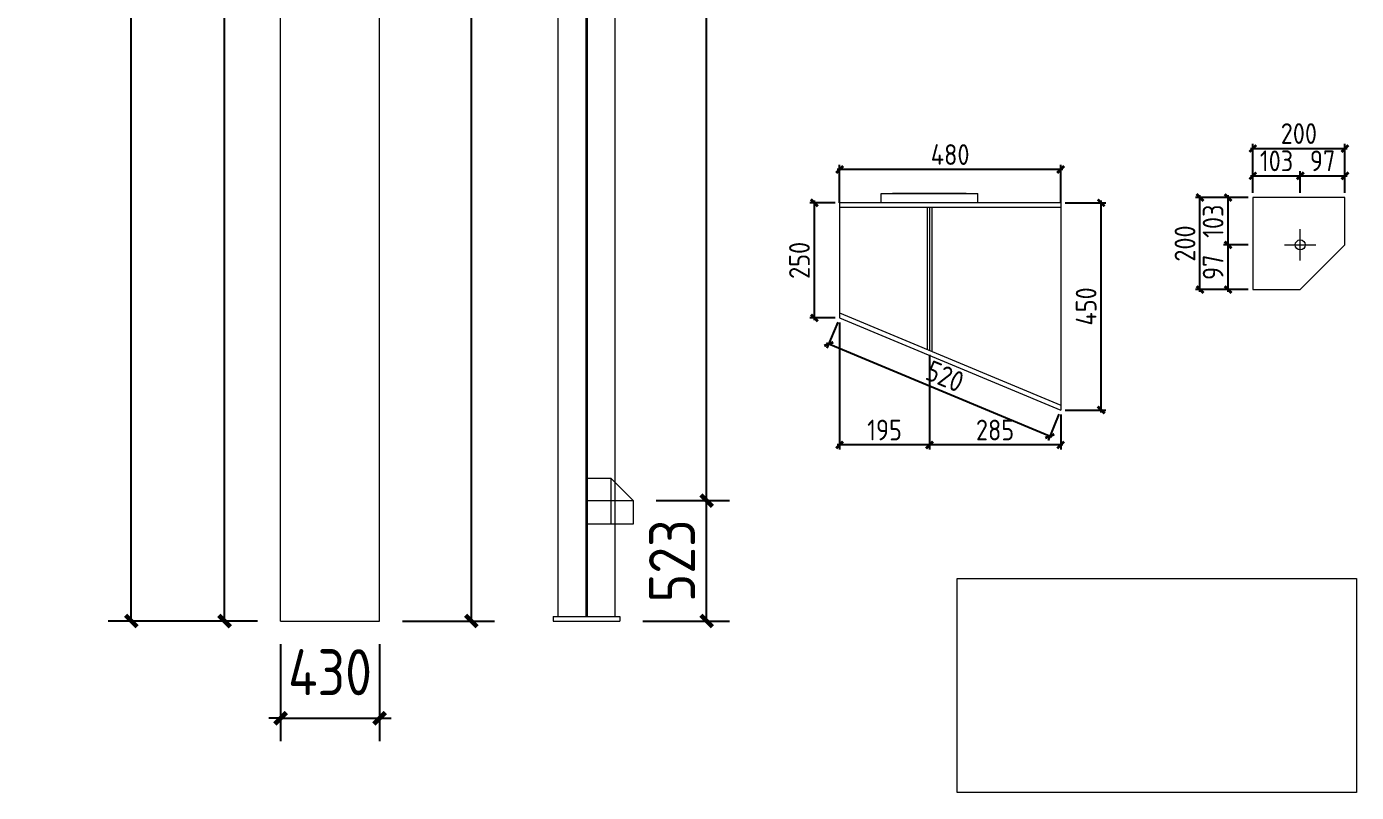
# Model space of a CAD drawing. Extents: x 485428 to 797698, y 56414 to 211814.
# Drawn here: x 685880 to 691655, y 125595 to 128921 of the extents above; entities that cross this region are included whole.
import ezdxf

# ---------------------------------------------------------------- set-up
doc = ezdxf.new("R2010")
doc.units = 0
doc.header["$LTSCALE"] = 1000
doc.header["$MEASUREMENT"] = 0
doc.linetypes.add('DASH', pattern=[0.35, 0.25, -0.1])
doc.layers.add('DOTE', color=1, linetype='Continuous')
doc.styles.get("Standard").update_dxf_attribs({"font": 'gbenor.shx', "bigfont": 'gbcbig.shx'})
doc.dimstyles.get("Standard").update_dxf_attribs({"dimscale": 100, "dimtxt": 2, "dimasz": 0.4, "dimexe": 0.5, "dimexo": 1, "dimgap": 0.5, "dimtad": 1, "dimdec": 0, "dimzin": 0, "dimdsep": 46, "dimtxsty": 'Standard', "dimblk": 'ARCHTICK', "dimcen": 0.09, "dimadec": 0, "dimazin": 0, "dimtfac": 1, "dimtdec": 0, "dimtix": 1, "dimtmove": 2, "dimatfit": 3, "dimfxl": 1, "dimtolj": 1, "dimtzin": 0, "dimarcsym": 0})

# ---------------------------------------------------------------- blocks, each defined once
blk = doc.blocks.new('_ArchTick')
at = {"color": 0, "linetype": 'ByBlock', "const_width": 0.4}
blk.add_lwpolyline([(-0.5, -0.5), (0.5, 0.5)], dxfattribs=at)
blk = doc.blocks.new('*D682')
at = {"color": 3, "lineweight": -2}
for p, q in [((686982.9, 126239.1), (686982.9, 125816.7)), ((687412.9, 126239.1), (687412.9, 125816.7)), ((686982.9, 125916.7), (686932.9, 125916.7)), ((686982.9, 125916.7), (687412.9, 125916.7)), ((687412.9, 125916.7), (687462.9, 125916.7))]:
    blk.add_line(p, q, dxfattribs=at)
at = {"layer": 'Defpoints', "color": 0}
for p in [(686982.9, 126339.1), (687412.9, 126339.1), (687412.9, 125916.7)]:
    blk.add_point(p, dxfattribs=at)
at = {"color": 3, "lineweight": -2, "xscale": 50, "yscale": 50, "zscale": 50}
blk.add_blockref('_ArchTick', (686982.9, 125916.7), dxfattribs=at)
at = {"color": 3, "lineweight": -2, "xscale": 50, "yscale": 50, "zscale": 50, "rotation": 180}
blk.add_blockref('_ArchTick', (687412.9, 125916.7), dxfattribs=at)
at = {"color": 0, "lineweight": 15, "insert": (687197.9, 126116.7), "char_height": 200, "attachment_point": 5}
blk.add_mtext('\\A1;430', dxfattribs=at)
blk = doc.blocks.new('*D676')
at = {"color": 3, "lineweight": -2}
for p, q in [((686882.9, 138375.1), (686640.1, 138375.1)), ((686740.1, 126339.1), (686740.1, 138375.1)), ((686882.9, 126339.1), (686640.1, 126339.1))]:
    blk.add_line(p, q, dxfattribs=at)
at = {"layer": 'Defpoints', "color": 0}
for p in [(686740.1, 138375.1), (686982.9, 138375.1), (686982.9, 126339.1)]:
    blk.add_point(p, dxfattribs=at)
at = {"color": 3, "lineweight": -2, "xscale": 50, "yscale": 50, "zscale": 50}
for p, rotation in [((686740.1, 138375.1), 90), ((686740.1, 126339.1), 270)]:
    blk.add_blockref('_ArchTick', p, dxfattribs=dict(at, rotation=rotation))
at = {"color": 0, "lineweight": 15, "insert": (686583.5, 132357.1), "char_height": 200, "attachment_point": 5, "rotation": 90}
blk.add_mtext('\\A1;内翼板 12036', dxfattribs=at)
blk = doc.blocks.new('*D683')
at = {"color": 3, "lineweight": -2}
for p, q in [((687512.9, 139112.1), (687912, 139112.1)), ((687812, 126339.1), (687812, 139112.1)), ((687512.9, 126339.1), (687912, 126339.1))]:
    blk.add_line(p, q, dxfattribs=at)
at = {"layer": 'Defpoints', "color": 0}
for p in [(687412.9, 139112.1), (687812, 139112.1), (687412.9, 126339.1)]:
    blk.add_point(p, dxfattribs=at)
at = {"color": 3, "lineweight": -2, "xscale": 50, "yscale": 50, "zscale": 50}
for p, rotation in [((687812, 139112.1), 90), ((687812, 126339.1), 270)]:
    blk.add_blockref('_ArchTick', p, dxfattribs=dict(at, rotation=rotation))
at = {"color": 0, "lineweight": 15, "insert": (687655.4, 132725.6), "char_height": 200, "attachment_point": 5, "rotation": 90}
blk.add_mtext('\\A1;外翼板 12773', dxfattribs=at)
blk = doc.blocks.new('*D686')
at = {"color": 3, "lineweight": -2}
for p, q in [((686882.9, 139155.1), (686235.1, 139155.1)), ((686335.1, 126339.1), (686335.1, 139155.1)), ((686882.9, 126339.1), (686235.1, 126339.1))]:
    blk.add_line(p, q, dxfattribs=at)
at = {"layer": 'Defpoints', "color": 0}
for p in [(686335.1, 139155.1), (686982.9, 139155.1), (686982.9, 126339.1)]:
    blk.add_point(p, dxfattribs=at)
at = {"color": 3, "lineweight": -2, "xscale": 50, "yscale": 50, "zscale": 50}
for p, rotation in [((686335.1, 139155.1), 90), ((686335.1, 126339.1), 270)]:
    blk.add_blockref('_ArchTick', p, dxfattribs=dict(at, rotation=rotation))
at = {"color": 0, "lineweight": 15, "insert": (686178.5, 132747.1), "char_height": 200, "attachment_point": 5, "rotation": 90}
blk.add_mtext('\\A1;腹板 12816', dxfattribs=at)
blk = doc.blocks.new('*D678')
at = {"color": 3, "lineweight": -2}
for p, q in [((688615, 126862.1), (688933.5, 126862.1)), ((688833.5, 126339.1), (688833.5, 126862.1)), ((688557, 126339.1), (688933.5, 126339.1))]:
    blk.add_line(p, q, dxfattribs=at)
at = {"layer": 'Defpoints', "color": 0}
for p in [(688515, 126862.1), (688833.5, 126862.1), (688457, 126339.1)]:
    blk.add_point(p, dxfattribs=at)
at = {"color": 3, "lineweight": -2, "xscale": 50, "yscale": 50, "zscale": 50}
for p, rotation in [((688833.5, 126862.1), 90), ((688833.5, 126339.1), 270)]:
    blk.add_blockref('_ArchTick', p, dxfattribs=dict(at, rotation=rotation))
at = {"color": 0, "lineweight": 15, "insert": (688683.5, 126600.6), "char_height": 200, "attachment_point": 5, "rotation": 90}
blk.add_mtext('\\A1;523', dxfattribs=at)
blk = doc.blocks.new('*D679')
at = {"color": 3, "lineweight": -2}
for p, q in [((688615, 132786.1), (688933.5, 132786.1)), ((688833.5, 126862.1), (688833.5, 132786.1)), ((688615, 126862.1), (688933.5, 126862.1))]:
    blk.add_line(p, q, dxfattribs=at)
at = {"layer": 'Defpoints', "color": 0}
for p in [(688515, 132786.1), (688833.5, 132786.1), (688515, 126862.1)]:
    blk.add_point(p, dxfattribs=at)
at = {"color": 3, "lineweight": -2, "xscale": 50, "yscale": 50, "zscale": 50}
for p, rotation in [((688833.5, 132786.1), 90), ((688833.5, 126862.1), 270)]:
    blk.add_blockref('_ArchTick', p, dxfattribs=dict(at, rotation=rotation))
at = {"color": 0, "lineweight": 15, "insert": (688683.5, 129824.1), "char_height": 200, "attachment_point": 5, "rotation": 90}
blk.add_mtext('\\A1;5924', dxfattribs=at)
blk = doc.blocks.new('*D933')
at = {"color": 3, "lineweight": -2}
for p, q in [((689391, 128155.5), (689281.6, 128155.5)), ((689301.6, 127645.5), (689301.6, 128165.5)), ((689391, 127655.5), (689281.6, 127655.5))]:
    blk.add_line(p, q, dxfattribs=at)
at = {"layer": 'Defpoints', "color": 0}
for p in [(689301.6, 128155.5), (689411, 128155.5), (689411, 127655.5)]:
    blk.add_point(p, dxfattribs=at)
at = {"color": 3, "lineweight": -2, "xscale": 30, "yscale": 30, "zscale": 30}
for p, rotation in [((689301.6, 128155.5), 90), ((689301.6, 127655.5), 270)]:
    blk.add_blockref('_ArchTick', p, dxfattribs=dict(at, rotation=rotation))
at = {"color": 0, "lineweight": 15, "insert": (689236.6, 127905.5), "char_height": 90, "attachment_point": 5, "rotation": 90}
blk.add_mtext('\\A1;250', dxfattribs=at)
blk = doc.blocks.new('*D934')
at = {"color": 3, "lineweight": -2}
for p, q in [((690391, 128155.5), (690566.6, 128155.5)), ((690546.6, 127245.5), (690546.6, 128165.5)), ((690391, 127255.5), (690566.6, 127255.5))]:
    blk.add_line(p, q, dxfattribs=at)
at = {"layer": 'Defpoints', "color": 0}
for p in [(690371, 128155.5), (690546.6, 128155.5), (690371, 127255.5)]:
    blk.add_point(p, dxfattribs=at)
at = {"color": 3, "lineweight": -2, "xscale": 30, "yscale": 30, "zscale": 30}
for p, rotation in [((690546.6, 128155.5), 90), ((690546.6, 127255.5), 270)]:
    blk.add_blockref('_ArchTick', p, dxfattribs=dict(at, rotation=rotation))
at = {"color": 0, "lineweight": 15, "insert": (690481.6, 127705.5), "char_height": 90, "attachment_point": 5, "rotation": 90}
blk.add_mtext('\\A1;450', dxfattribs=at)
blk = doc.blocks.new('*D935')
at = {"color": 3, "lineweight": -2}
for p, q in [((689403.3, 127637.1), (689356, 127523.7)), ((690333, 127138.3), (689354.5, 127546)), ((690363.3, 127237.1), (690316, 127123.7))]:
    blk.add_line(p, q, dxfattribs=at)
at = {"layer": 'Defpoints', "color": 0}
for p in [(689411, 127655.5), (689363.7, 127542.1), (690371, 127255.5)]:
    blk.add_point(p, dxfattribs=at)
at = {"color": 3, "lineweight": -2, "xscale": 30, "yscale": 30, "zscale": 30}
for p, rotation in [((689363.7, 127542.1), 157.3801350519596), ((690323.7, 127142.1), 337.3801350519596)]:
    blk.add_blockref('_ArchTick', p, dxfattribs=dict(at, rotation=rotation))
at = {"color": 0, "lineweight": 15, "insert": (689868.7, 127402.1), "char_height": 90, "attachment_point": 5, "rotation": 337.38014}
blk.add_mtext('\\A1;520', dxfattribs=at)
blk = doc.blocks.new('*D936')
at = {"color": 3, "lineweight": -2}
for p, q in [((689411, 128155.5), (689411, 128320.1)), ((690371, 128155.5), (690371, 128320.1)), ((690381, 128300.1), (689401, 128300.1))]:
    blk.add_line(p, q, dxfattribs=at)
at = {"layer": 'Defpoints', "color": 0}
for p in [(689411, 128300.1), (689411, 128135.5), (690371, 128135.5)]:
    blk.add_point(p, dxfattribs=at)
at = {"color": 3, "lineweight": -2, "xscale": 30, "yscale": 30, "zscale": 30, "rotation": 180}
blk.add_blockref('_ArchTick', (689411, 128300.1), dxfattribs=at)
at = {"color": 3, "lineweight": -2, "xscale": 30, "yscale": 30, "zscale": 30}
blk.add_blockref('_ArchTick', (690371, 128300.1), dxfattribs=at)
at = {"color": 0, "lineweight": 15, "insert": (689891, 128365.1), "char_height": 90, "attachment_point": 5}
blk.add_mtext('\\A1;480', dxfattribs=at)
blk = doc.blocks.new('*D937')
at = {"color": 3, "lineweight": -2}
for p, q in [((689801, 127494.7), (689801, 127083.7)), ((690371, 127235.5), (690371, 127083.7)), ((690381, 127103.7), (689791, 127103.7))]:
    blk.add_line(p, q, dxfattribs=at)
at = {"layer": 'Defpoints', "color": 0}
for p in [(689801, 127514.7), (690371, 127255.5), (689801, 127103.7)]:
    blk.add_point(p, dxfattribs=at)
at = {"color": 3, "lineweight": -2, "xscale": 30, "yscale": 30, "zscale": 30, "rotation": 180}
blk.add_blockref('_ArchTick', (689801, 127103.7), dxfattribs=at)
at = {"color": 3, "lineweight": -2, "xscale": 30, "yscale": 30, "zscale": 30}
blk.add_blockref('_ArchTick', (690371, 127103.7), dxfattribs=at)
at = {"color": 0, "lineweight": 15, "insert": (690086, 127168.7), "char_height": 90, "attachment_point": 5}
blk.add_mtext('\\A1;285', dxfattribs=at)
blk = doc.blocks.new('*D938')
at = {"color": 3, "lineweight": -2}
for p, q in [((689411, 127635.5), (689411, 127083.7)), ((689801, 127494.7), (689801, 127083.7)), ((689811, 127103.7), (689401, 127103.7))]:
    blk.add_line(p, q, dxfattribs=at)
at = {"layer": 'Defpoints', "color": 0}
for p in [(689411, 127655.5), (689801, 127514.7), (689411, 127103.7)]:
    blk.add_point(p, dxfattribs=at)
at = {"color": 3, "lineweight": -2, "xscale": 30, "yscale": 30, "zscale": 30, "rotation": 180}
blk.add_blockref('_ArchTick', (689411, 127103.7), dxfattribs=at)
at = {"color": 3, "lineweight": -2, "xscale": 30, "yscale": 30, "zscale": 30}
blk.add_blockref('_ArchTick', (689801, 127103.7), dxfattribs=at)
at = {"color": 0, "lineweight": 15, "insert": (689606, 127168.7), "char_height": 90, "attachment_point": 5}
blk.add_mtext('\\A1;195', dxfattribs=at)
blk = doc.blocks.new('*D940')
at = {"color": 3, "lineweight": -2}
for p, q in [((691098, 127768.6), (691098, 127982.6)), ((691185.4, 127972.6), (691078, 127972.6)), ((691185.4, 127778.6), (691078, 127778.6))]:
    blk.add_line(p, q, dxfattribs=at)
at = {"layer": 'Defpoints', "color": 0}
for p in [(691098, 127972.6), (691205.4, 127972.6), (691205.4, 127778.6)]:
    blk.add_point(p, dxfattribs=at)
at = {"color": 3, "lineweight": -2, "xscale": 30, "yscale": 30, "zscale": 30}
for p, rotation in [((691098, 127972.6), 90), ((691098, 127778.6), 270)]:
    blk.add_blockref('_ArchTick', p, dxfattribs=dict(at, rotation=rotation))
at = {"color": 0, "lineweight": 15, "insert": (691033, 127875.6), "char_height": 90, "attachment_point": 5, "rotation": 90}
blk.add_mtext('\\A1;97', dxfattribs=at)
blk = doc.blocks.new('*D941')
at = {"color": 3, "lineweight": -2}
for p, q in [((691185.4, 128178.6), (691078, 128178.6)), ((691098, 127962.6), (691098, 128188.6)), ((691185.4, 127972.6), (691078, 127972.6))]:
    blk.add_line(p, q, dxfattribs=at)
at = {"layer": 'Defpoints', "color": 0}
for p in [(691098, 128178.6), (691205.4, 128178.6), (691205.4, 127972.6)]:
    blk.add_point(p, dxfattribs=at)
at = {"color": 3, "lineweight": -2, "xscale": 30, "yscale": 30, "zscale": 30}
for p, rotation in [((691098, 128178.6), 90), ((691098, 127972.6), 270)]:
    blk.add_blockref('_ArchTick', p, dxfattribs=dict(at, rotation=rotation))
at = {"color": 0, "lineweight": 15, "insert": (691033, 128075.6), "char_height": 90, "attachment_point": 5, "rotation": 90}
blk.add_mtext('\\A1;103', dxfattribs=at)
blk = doc.blocks.new('*D939')
at = {"color": 3, "lineweight": -2}
for p, q in [((691195.4, 128272.8), (691421.4, 128272.8)), ((691205.4, 128198.6), (691205.4, 128292.8)), ((691411.4, 128198.6), (691411.4, 128292.8))]:
    blk.add_line(p, q, dxfattribs=at)
at = {"layer": 'Defpoints', "color": 0}
for p in [(691411.4, 128272.8), (691205.4, 128178.6), (691411.4, 128178.6)]:
    blk.add_point(p, dxfattribs=at)
at = {"color": 3, "lineweight": -2, "xscale": 30, "yscale": 30, "zscale": 30, "rotation": 180}
blk.add_blockref('_ArchTick', (691205.4, 128272.8), dxfattribs=at)
at = {"color": 3, "lineweight": -2, "xscale": 30, "yscale": 30, "zscale": 30}
blk.add_blockref('_ArchTick', (691411.4, 128272.8), dxfattribs=at)
at = {"color": 0, "lineweight": 15, "insert": (691308.4, 128337.8), "char_height": 90, "attachment_point": 5}
blk.add_mtext('\\A1;103', dxfattribs=at)
blk = doc.blocks.new('*D942')
at = {"color": 3, "lineweight": -2}
for p, q in [((691401.4, 128272.8), (691615.4, 128272.8)), ((691411.4, 128198.6), (691411.4, 128292.8)), ((691605.4, 128198.6), (691605.4, 128292.8))]:
    blk.add_line(p, q, dxfattribs=at)
at = {"layer": 'Defpoints', "color": 0}
for p in [(691605.4, 128272.8), (691411.4, 128178.6), (691605.4, 128178.6)]:
    blk.add_point(p, dxfattribs=at)
at = {"color": 3, "lineweight": -2, "xscale": 30, "yscale": 30, "zscale": 30, "rotation": 180}
blk.add_blockref('_ArchTick', (691411.4, 128272.8), dxfattribs=at)
at = {"color": 3, "lineweight": -2, "xscale": 30, "yscale": 30, "zscale": 30}
blk.add_blockref('_ArchTick', (691605.4, 128272.8), dxfattribs=at)
at = {"color": 0, "lineweight": 15, "insert": (691508.4, 128337.8), "char_height": 90, "attachment_point": 5}
blk.add_mtext('\\A1;97', dxfattribs=at)
blk = doc.blocks.new('*D943')
at = {"color": 3, "lineweight": -2}
for p, q in [((691185.4, 128178.6), (690956, 128178.6)), ((690976, 127768.6), (690976, 128188.6)), ((691185.4, 127778.6), (690956, 127778.6))]:
    blk.add_line(p, q, dxfattribs=at)
at = {"layer": 'Defpoints', "color": 0}
for p in [(690976, 128178.6), (691205.4, 128178.6), (691205.4, 127778.6)]:
    blk.add_point(p, dxfattribs=at)
at = {"color": 3, "lineweight": -2, "xscale": 30, "yscale": 30, "zscale": 30}
for p, rotation in [((690976, 128178.6), 90), ((690976, 127778.6), 270)]:
    blk.add_blockref('_ArchTick', p, dxfattribs=dict(at, rotation=rotation))
at = {"color": 0, "lineweight": 15, "insert": (690911, 127978.6), "char_height": 90, "attachment_point": 5, "rotation": 90}
blk.add_mtext('\\A1;200', dxfattribs=at)
blk = doc.blocks.new('*D944')
at = {"color": 3, "lineweight": -2}
for p, q in [((691195.4, 128391.4), (691615.4, 128391.4)), ((691205.4, 128198.6), (691205.4, 128411.4)), ((691605.4, 128198.6), (691605.4, 128411.4))]:
    blk.add_line(p, q, dxfattribs=at)
at = {"layer": 'Defpoints', "color": 0}
for p in [(691605.4, 128391.4), (691205.4, 128178.6), (691605.4, 128178.6)]:
    blk.add_point(p, dxfattribs=at)
at = {"color": 3, "lineweight": -2, "xscale": 30, "yscale": 30, "zscale": 30, "rotation": 180}
blk.add_blockref('_ArchTick', (691205.4, 128391.4), dxfattribs=at)
at = {"color": 3, "lineweight": -2, "xscale": 30, "yscale": 30, "zscale": 30}
blk.add_blockref('_ArchTick', (691605.4, 128391.4), dxfattribs=at)
at = {"color": 0, "lineweight": 15, "insert": (691405.4, 128456.4), "char_height": 90, "attachment_point": 5}
blk.add_mtext('\\A1;200', dxfattribs=at)
blk = doc.blocks.new('*D990')
at = {"color": 0, "lineweight": -2}
blk.add_arc((687412.9, 139155.1), 396.4, 180, 270, dxfattribs=at)
at = {"layer": 'Defpoints', "color": 0}
for p in [(686982.9, 139155.1), (687412.9, 139155.1), (687412.9, 139112.1), (687069.6, 138956.9), (687412.9, 126339.1)]:
    blk.add_point(p, dxfattribs=at)
at = {"color": 0, "lineweight": -2, "xscale": 50, "yscale": 50, "zscale": 50}
for p, rotation in [((687016.5, 139155.1), 90.00000000001286), ((687412.9, 138758.7), 359.9999999999997)]:
    blk.add_blockref('_ArchTick', p, dxfattribs=dict(at, rotation=rotation))
at = {"color": 0, "lineweight": 15, "insert": (687274, 139016.2), "char_height": 200, "attachment_point": 5, "rotation": 315}
blk.add_mtext('\\A1;90°', dxfattribs=at)

msp = doc.modelspace()

# ---------------------------------------------------------------- linework, layer by layer
at = {"lineweight": 15}
for p, q in [((688187, 139112.1), (688187, 126359.1)), ((688309, 139112.1), (688309, 126359.1)), ((688315, 139112.1), (688315, 126359.1)), ((688437, 126359.1), (688437, 139112.1)), ((690371, 128155.5), (689411, 128155.5)), ((689411, 128155.5), (689411, 127655.5)), ((689591, 128195.5), (690011, 128195.5)), ((689591, 128155.5), (689591, 128195.5)), ((689801, 128155.5), (689591, 128155.5)), ((689961, 128195.5), (689641, 128195.5)), ((690091, 128155.5), (689801, 128155.5)), ((690011, 128155.5), (690011, 128195.5)), ((690371, 128155.5), (690371, 127255.5)), ((691605.4, 128178.6), (691205.4, 128178.6)), ((691205.4, 128178.6), (691205.4, 127778.6)), ((691605.4, 127972.6), (691605.4, 128178.6)), ((690371, 128135.5), (689411, 128135.5)), ((689791, 128135.5), (689791, 127518.9)), ((689811, 128135.5), (689811, 127510.5)), ((691411.4, 127904.6), (691411.4, 128040.6)), ((691343.4, 127972.6), (691479.4, 127972.6)), ((691411.4, 127778.6), (691605.4, 127972.6)), ((691205.4, 127778.6), (691411.4, 127778.6)), ((689411, 127677.2), (690371, 127277.2)), ((689411, 127655.5), (690371, 127255.5)), ((686982.9, 126339.1), (687412.9, 126339.1))]:
    msp.add_line(p, q, dxfattribs=at)
at = {"color": 1, "linetype": 'DASH', "lineweight": 15}
msp.add_line((688312, 139112.1), (688312, 126359.1), dxfattribs=at)
at = {"color": 1, "lineweight": 15}
msp.add_line((689801, 128135.5), (689801, 127514.7), dxfattribs=at)
at = {"color": 2, "lineweight": 15}
for p, q in [((688315, 126759.1), (688315, 126959.1)), ((688315, 126959.1), (688418, 126959.1)), ((688418, 126959.1), (688418, 126759.1)), ((688418, 126959.1), (688515, 126862.1)), ((688315, 126862.1), (688515, 126862.1)), ((688515, 126862.1), (688515, 126759.1)), ((688515, 126759.1), (688315, 126759.1)), ((688167, 126359.1), (688457, 126359.1)), ((688167, 126359.1), (688167, 126339.1)), ((688457, 126359.1), (688457, 126339.1)), ((688167, 126339.1), (688457, 126339.1))]:
    msp.add_line(p, q, dxfattribs=at)
at = {"lineweight": 15}
msp.add_lwpolyline([(689920.9, 126523.9), (691655.3, 126523.9), (691655.3, 125594.7), (689920.9, 125594.7)], close=True, dxfattribs=at)
msp.add_circle((691411.4, 127972.6), 22, dxfattribs=at)
at = {"layer": 'DOTE', "color": 0, "lineweight": 15}
for p, q in [((686982.9, 126339.1), (686982.9, 139155.1)), ((687412.9, 126339.1), (687412.9, 139112.1))]:
    msp.add_line(p, q, dxfattribs=at)

# ---------------------------------------------------------------- dimensions: what is measured, and where the dimension line sits
at = {"color": 1, "lineweight": 15}
dim = msp.add_angular_dim_2l(base=(687069.6, 138956.9), line1=((687412.9, 126339.1), (687412.9, 139112.1)), line2=((686982.9, 139155.1), (687412.9, 139155.1)), dimstyle='Standard', override={"dimtxt": 2, "dimasz": 0.5, "dimgap": 1}, dxfattribs=at)
dim.commit()
dim.dimension.update_dxf_attribs({"geometry": '*D990', "text_midpoint": (687274, 139016.2)})
at = {"lineweight": 15}
for base, p1, p2, text, picture, middle in [((686335.1, 139155.1), (686982.9, 126339.1), (686982.9, 139155.1), '腹板 12816', '*D686', (686178.5, 132747.1)), ((687812, 139112.1), (687412.9, 126339.1), (687412.9, 139112.1), '外翼板 12773', '*D683', (687655.4, 132725.6)), ((686740.1, 138375.1), (686982.9, 126339.1), (686982.9, 138375.1), '内翼板 12036', '*D676', (686583.5, 132357.1))]:
    dim = msp.add_linear_dim(base=base, p1=p1, p2=p2, angle=90, text=text, dimstyle='Standard', override={"dimtxt": 2, "dimasz": 0.5, "dimexe": 1, "dimexo": 1, "dimclrd": 3, "dimclre": 3}, dxfattribs=at)
    dim.commit()
    dim.dimension.update_dxf_attribs({"geometry": picture, "text_midpoint": middle})
for base, p1, p2, override, picture, middle in [((688833.5, 132786.1), (688515, 126862.1), (688515, 132786.1), {"dimtxt": 2, "dimasz": 0.5, "dimexe": 1, "dimexo": 1, "dimclrd": 3, "dimclre": 3}, '*D679', (688683.5, 129824.1)), ((691098, 128178.6), (691205.4, 127972.6), (691205.4, 128178.6), {"dimtxt": 0.9, "dimasz": 0.3, "dimexe": 0.2, "dimexo": 0.2, "dimgap": 0.2, "dimlfac": 0.5, "dimdle": 0.1, "dimclrd": 3, "dimclre": 3}, '*D941', (691033, 128075.6)), ((691098, 127972.6), (691205.4, 127778.6), (691205.4, 127972.6), {"dimtxt": 0.9, "dimasz": 0.3, "dimexe": 0.2, "dimexo": 0.2, "dimgap": 0.2, "dimlfac": 0.5, "dimdle": 0.1, "dimclrd": 3, "dimclre": 3}, '*D940', (691033, 127875.6)), ((688833.5, 126862.1), (688457, 126339.1), (688515, 126862.1), {"dimtxt": 2, "dimasz": 0.5, "dimexe": 1, "dimexo": 1, "dimclrd": 3, "dimclre": 3}, '*D678', (688683.5, 126600.6))]:
    dim = msp.add_linear_dim(base=base, p1=p1, p2=p2, angle=90, dimstyle='Standard', override=override, dxfattribs=at)
    dim.commit()
    dim.dimension.update_dxf_attribs({"geometry": picture, "text_midpoint": middle})
for p1, p2, distance, override, picture, middle in [((691205.4, 128178.6), (691605.4, 128178.6), 212.9, {"dimtxt": 0.9, "dimasz": 0.3, "dimexe": 0.2, "dimexo": 0.2, "dimgap": 0.2, "dimlfac": 0.5, "dimdle": 0.1, "dimclrd": 3, "dimclre": 3}, '*D944', (691405.4, 128456.4)), ((690371, 128135.5), (689411, 128135.5), -164.6, {"dimtxt": 0.9, "dimasz": 0.3, "dimexe": 0.2, "dimexo": 0.2, "dimgap": 0.2, "dimlfac": 0.5, "dimdle": 0.1, "dimclrd": 3, "dimclre": 3}, '*D936', (689891, 128365.1)), ((689411, 127655.5), (689411, 128155.5), 109.4, {"dimtxt": 0.9, "dimasz": 0.3, "dimexe": 0.2, "dimexo": 0.2, "dimgap": 0.2, "dimlfac": 0.5, "dimdle": 0.1, "dimclrd": 3, "dimclre": 3}, '*D933', (689236.6, 127905.5)), ((690371, 127255.5), (690371, 128155.5), -175.7, {"dimtxt": 0.9, "dimasz": 0.3, "dimexe": 0.2, "dimexo": 0.2, "dimgap": 0.2, "dimlfac": 0.5, "dimdle": 0.1, "dimclrd": 3, "dimclre": 3}, '*D934', (690481.6, 127705.5)), ((691205.4, 127778.6), (691205.4, 128178.6), 229.4, {"dimtxt": 0.9, "dimasz": 0.3, "dimexe": 0.2, "dimexo": 0.2, "dimgap": 0.2, "dimlfac": 0.5, "dimdle": 0.1, "dimclrd": 3, "dimclre": 3}, '*D943', (690911, 127978.6)), ((690371, 127255.5), (689411, 127655.5), 122.8, {"dimtxt": 0.9, "dimasz": 0.3, "dimexe": 0.2, "dimexo": 0.2, "dimgap": 0.2, "dimlfac": 0.5, "dimdle": 0.1, "dimclrd": 3, "dimclre": 3}, '*D935', (689868.7, 127402.1)), ((686982.9, 126339.1), (687412.9, 126339.1), -422.4, {"dimtxt": 2, "dimasz": 0.5, "dimexe": 1, "dimexo": 1, "dimgap": 1, "dimclrd": 3, "dimclre": 3}, '*D682', (687197.9, 126116.7))]:
    dim = msp.add_aligned_dim(p1=p1, p2=p2, distance=distance, dimstyle='Standard', override=override, dxfattribs=at)
    dim.commit()
    dim.dimension.update_dxf_attribs({"geometry": picture, "text_midpoint": middle})
for base, p1, p2, picture, middle in [((691411.4, 128272.8), (691205.4, 128178.6), (691411.4, 128178.6), '*D939', (691308.4, 128337.8)), ((691605.4, 128272.8), (691411.4, 128178.6), (691605.4, 128178.6), '*D942', (691508.4, 128337.8)), ((689411, 127103.7), (689801, 127514.7), (689411, 127655.5), '*D938', (689606, 127168.7)), ((689801, 127103.7), (690371, 127255.5), (689801, 127514.7), '*D937', (690086, 127168.7))]:
    dim = msp.add_linear_dim(base=base, p1=p1, p2=p2, dimstyle='Standard', override={"dimtxt": 0.9, "dimasz": 0.3, "dimexe": 0.2, "dimexo": 0.2, "dimgap": 0.2, "dimlfac": 0.5, "dimdle": 0.1, "dimclrd": 3, "dimclre": 3}, dxfattribs=at)
    dim.commit()
    dim.dimension.update_dxf_attribs({"geometry": picture, "text_midpoint": middle})

doc.saveas('drawing.dxf')
